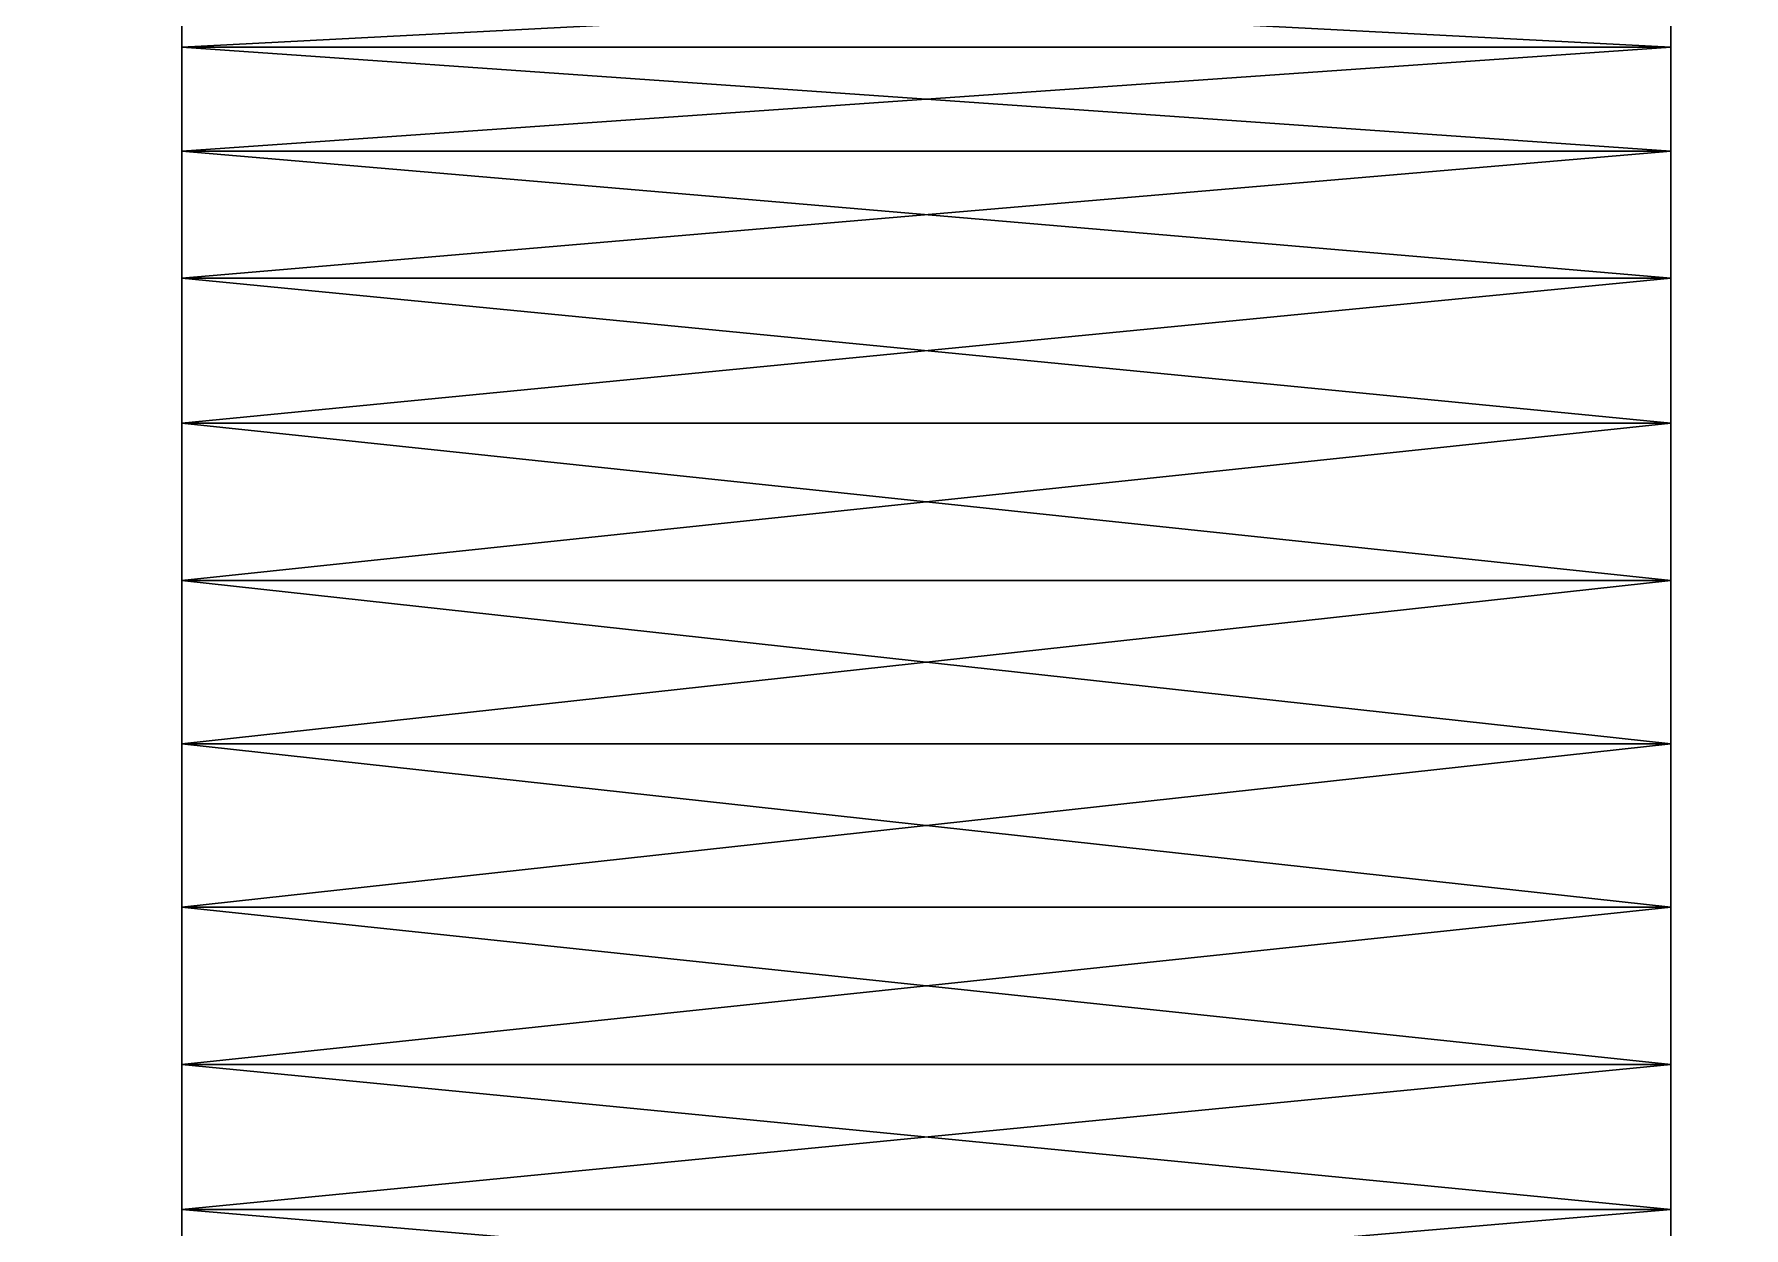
# Model space of a CAD drawing. Header units: millimetres. Extents: x -18 to 4450, y -985 to 970.
# Drawn here: x 3534.41 to 3552.79, y 584.8 to 597.62 of the extents above; entities that cross this region are included whole.
import ezdxf

# ---------------------------------------------------------------- set-up
doc = ezdxf.new("R2010")
doc.units = ezdxf.units.MM
for name, color, linetype in [('chassis__right_rear_bumper_stay_outer_plate', 251, 'CONTINUOUS'), ('hard_top__rear_door_hinge_mount_plate_4', 9, 'CONTINUOUS'), ('hard_top__rear_door_hinge_plate_screw_3', 9, 'CONTINUOUS'), ('hard_top__rear_door_hinge_plate_screw_4', 9, 'CONTINUOUS'), ('hard_top__rear_door_hinge_plate_screw_7', 9, 'CONTINUOUS'), ('hard_top__rear_door_hinge_plate_screw_8', 9, 'CONTINUOUS')]:
    doc.layers.add(name, color=color, linetype=linetype)

msp = doc.modelspace()

# ---------------------------------------------------------------- linework, layer by layer
at = {"layer": 'chassis__right_rear_bumper_stay_outer_plate'}
for points in [[(3484.240055, 572.239995, 592.999995), (3785.759926, 572.239995, 592.999995), (3785.759926, 597.760022, 592.999995)], [(3484.240055, 572.239995, 592.999995), (3785.759926, 597.760022, 592.999995), (3484.240055, 597.760022, 592.999995)], [(3484.240055, 572.239995, 504.999995), (3484.240055, 597.760022, 504.999995), (3785.759926, 597.760022, 504.999995)], [(3484.240055, 572.239995, 504.999995), (3785.759926, 597.760022, 504.999995), (3785.759926, 572.239995, 504.999995)]]:
    msp.add_3dface(points, dxfattribs=at)
at = {"layer": 'hard_top__rear_door_hinge_mount_plate_4'}
for points in [[(3528.000116, 578.000009, 1605.999947), (3552.000046, 578.000009, 1605.999947), (3552.000046, 662, 1605.999947)], [(3528.000116, 578.000009, 1605.999947), (3552.000046, 662, 1605.999947), (3528.000116, 662, 1605.999947)], [(3528.000116, 578.000009, 1509.99999), (3528.000116, 662, 1509.99999), (3552.000046, 662, 1509.99999)], [(3528.000116, 578.000009, 1509.99999), (3552.000046, 662, 1509.99999), (3552.000046, 578.000009, 1509.99999)], [(3552.000046, 578.000009, 1509.99999), (3552.000046, 662, 1509.99999), (3552.000046, 662, 1605.999947)], [(3552.000046, 578.000009, 1509.99999), (3552.000046, 662, 1605.999947), (3552.000046, 578.000009, 1605.999947)]]:
    msp.add_3dface(points, dxfattribs=at)
at = {"layer": 'hard_top__rear_door_hinge_plate_screw_3'}
for points in [[(3536.000013, 589.999974, 1554.999948), (3536.000013, 598.827064, 1556.755781), (3536.000013, 598.999977, 1554.999948)], [(3536.000013, 589.999974, 1554.999948), (3536.000013, 598.999977, 1554.999948), (3536.000013, 598.827064, 1553.244233)], [(3552.000046, 589.999974, 1554.999948), (3552.000046, 598.999977, 1554.999948), (3552.000046, 598.827064, 1556.755781)], [(3552.000046, 589.999974, 1554.999948), (3552.000046, 598.827064, 1553.244233), (3552.000046, 598.999977, 1554.999948)], [(3536.000013, 589.999974, 1554.999948), (3536.000013, 598.314941, 1558.444142), (3536.000013, 598.827064, 1556.755781)], [(3536.000013, 589.999974, 1554.999948), (3536.000013, 598.827064, 1553.244233), (3536.000013, 598.314941, 1551.555872)], [(3552.000046, 589.999974, 1554.999948), (3552.000046, 598.827064, 1556.755781), (3552.000046, 598.314941, 1558.444142)], [(3552.000046, 589.999974, 1554.999948), (3552.000046, 598.314941, 1551.555872), (3552.000046, 598.827064, 1553.244233)], [(3536.000013, 598.314941, 1558.444142), (3552.000046, 598.314941, 1558.444142), (3552.000046, 597.483218, 1560.000181)], [(3536.000013, 598.314941, 1558.444142), (3552.000046, 597.483218, 1560.000181), (3536.000013, 597.483218, 1560.000181)], [(3536.000013, 589.999974, 1554.999948), (3536.000013, 597.483218, 1560.000181), (3536.000013, 598.314941, 1558.444142)], [(3536.000013, 597.483218, 1549.999833), (3552.000046, 597.483218, 1549.999833), (3552.000046, 598.314941, 1551.555872)], [(3536.000013, 597.483218, 1549.999833), (3552.000046, 598.314941, 1551.555872), (3536.000013, 598.314941, 1551.555872)], [(3536.000013, 589.999974, 1554.999948), (3536.000013, 598.314941, 1551.555872), (3536.000013, 597.483218, 1549.999833)], [(3552.000046, 589.999974, 1554.999948), (3552.000046, 598.314941, 1558.444142), (3552.000046, 597.483218, 1560.000181)], [(3552.000046, 589.999974, 1554.999948), (3552.000046, 597.483218, 1549.999833), (3552.000046, 598.314941, 1551.555872)], [(3536.000013, 597.483218, 1560.000181), (3552.000046, 597.483218, 1560.000181), (3552.000046, 596.363962, 1561.363935)], [(3536.000013, 597.483218, 1560.000181), (3552.000046, 596.363962, 1561.363935), (3536.000013, 596.363962, 1561.363935)], [(3536.000013, 589.999974, 1554.999948), (3536.000013, 596.363962, 1561.363935), (3536.000013, 597.483218, 1560.000181)], [(3536.000013, 596.363962, 1548.636079), (3552.000046, 596.363962, 1548.636079), (3552.000046, 597.483218, 1549.999833)], [(3536.000013, 596.363962, 1548.636079), (3552.000046, 597.483218, 1549.999833), (3536.000013, 597.483218, 1549.999833)], [(3536.000013, 589.999974, 1554.999948), (3536.000013, 597.483218, 1549.999833), (3536.000013, 596.363962, 1548.636079)], [(3552.000046, 589.999974, 1554.999948), (3552.000046, 597.483218, 1560.000181), (3552.000046, 596.363962, 1561.363935)], [(3552.000046, 589.999974, 1554.999948), (3552.000046, 596.363962, 1548.636079), (3552.000046, 597.483218, 1549.999833)], [(3536.000013, 596.363962, 1561.363935), (3552.000046, 596.363962, 1561.363935), (3552.000046, 595.000148, 1562.483191)], [(3536.000013, 596.363962, 1561.363935), (3552.000046, 595.000148, 1562.483191), (3536.000013, 595.000148, 1562.483191)], [(3536.000013, 589.999974, 1554.999948), (3536.000013, 595.000148, 1562.483191), (3536.000013, 596.363962, 1561.363935)], [(3536.000013, 595.000148, 1547.516823), (3552.000046, 595.000148, 1547.516823), (3552.000046, 596.363962, 1548.636079)], [(3536.000013, 595.000148, 1547.516823), (3552.000046, 596.363962, 1548.636079), (3536.000013, 596.363962, 1548.636079)], [(3536.000013, 589.999974, 1554.999948), (3536.000013, 596.363962, 1548.636079), (3536.000013, 595.000148, 1547.516823)], [(3552.000046, 589.999974, 1554.999948), (3552.000046, 596.363962, 1561.363935), (3552.000046, 595.000148, 1562.483191)], [(3552.000046, 589.999974, 1554.999948), (3552.000046, 595.000148, 1547.516823), (3552.000046, 596.363962, 1548.636079)], [(3536.000013, 595.000148, 1562.483191), (3552.000046, 595.000148, 1562.483191), (3552.000046, 593.444169, 1563.314915)], [(3536.000013, 595.000148, 1562.483191), (3552.000046, 593.444169, 1563.314915), (3536.000013, 593.444169, 1563.314915)], [(3536.000013, 589.999974, 1554.999948), (3536.000013, 593.444169, 1563.314915), (3536.000013, 595.000148, 1562.483191)], [(3536.000013, 593.444169, 1546.6851), (3552.000046, 593.444169, 1546.6851), (3552.000046, 595.000148, 1547.516823)], [(3536.000013, 593.444169, 1546.6851), (3552.000046, 595.000148, 1547.516823), (3536.000013, 595.000148, 1547.516823)], [(3536.000013, 589.999974, 1554.999948), (3536.000013, 595.000148, 1547.516823), (3536.000013, 593.444169, 1546.6851)], [(3552.000046, 589.999974, 1554.999948), (3552.000046, 595.000148, 1562.483191), (3552.000046, 593.444169, 1563.314915)], [(3552.000046, 589.999974, 1554.999948), (3552.000046, 593.444169, 1546.6851), (3552.000046, 595.000148, 1547.516823)], [(3536.000013, 593.444169, 1563.314915), (3552.000046, 593.444169, 1563.314915), (3552.000046, 591.755807, 1563.827038)], [(3536.000013, 593.444169, 1563.314915), (3552.000046, 591.755807, 1563.827038), (3536.000013, 591.755807, 1563.827038)], [(3536.000013, 589.999974, 1554.999948), (3536.000013, 591.755807, 1563.827038), (3536.000013, 593.444169, 1563.314915)], [(3536.000013, 591.755807, 1546.172976), (3552.000046, 591.755807, 1546.172976), (3552.000046, 593.444169, 1546.6851)], [(3536.000013, 591.755807, 1546.172976), (3552.000046, 593.444169, 1546.6851), (3536.000013, 593.444169, 1546.6851)], [(3536.000013, 589.999974, 1554.999948), (3536.000013, 593.444169, 1546.6851), (3536.000013, 591.755807, 1546.172976)], [(3552.000046, 589.999974, 1554.999948), (3552.000046, 593.444169, 1563.314915), (3552.000046, 591.755807, 1563.827038)], [(3552.000046, 589.999974, 1554.999948), (3552.000046, 591.755807, 1546.172976), (3552.000046, 593.444169, 1546.6851)], [(3536.000013, 591.755807, 1563.827038), (3552.000046, 591.755807, 1563.827038), (3552.000046, 589.999974, 1564.00001)], [(3536.000013, 591.755807, 1563.827038), (3552.000046, 589.999974, 1564.00001), (3536.000013, 589.999974, 1564.00001)], [(3536.000013, 589.999974, 1554.999948), (3536.000013, 589.999974, 1564.00001), (3536.000013, 591.755807, 1563.827038)], [(3536.000013, 589.999974, 1546.000004), (3552.000046, 589.999974, 1546.000004), (3552.000046, 591.755807, 1546.172976)], [(3536.000013, 589.999974, 1546.000004), (3552.000046, 591.755807, 1546.172976), (3536.000013, 591.755807, 1546.172976)], [(3536.000013, 589.999974, 1554.999948), (3536.000013, 591.755807, 1546.172976), (3536.000013, 589.999974, 1546.000004)], [(3552.000046, 589.999974, 1554.999948), (3552.000046, 591.755807, 1563.827038), (3552.000046, 589.999974, 1564.00001)], [(3552.000046, 589.999974, 1554.999948), (3552.000046, 589.999974, 1546.000004), (3552.000046, 591.755807, 1546.172976)], [(3536.000013, 589.999974, 1564.00001), (3552.000046, 589.999974, 1564.00001), (3552.000046, 588.2442, 1563.827038)], [(3536.000013, 589.999974, 1564.00001), (3552.000046, 588.2442, 1563.827038), (3536.000013, 588.2442, 1563.827038)], [(3536.000013, 589.999974, 1554.999948), (3536.000013, 588.2442, 1563.827038), (3536.000013, 589.999974, 1564.00001)], [(3536.000013, 589.999974, 1554.999948), (3536.000013, 586.555839, 1563.314915), (3536.000013, 588.2442, 1563.827038)], [(3536.000013, 589.999974, 1554.999948), (3536.000013, 584.999859, 1562.483191), (3536.000013, 586.555839, 1563.314915)], [(3536.000013, 589.999974, 1554.999948), (3536.000013, 583.636045, 1561.363935), (3536.000013, 584.999859, 1562.483191)], [(3536.000013, 589.999974, 1554.999948), (3536.000013, 582.516789, 1560.000181), (3536.000013, 583.636045, 1561.363935)], [(3536.000013, 589.999974, 1554.999948), (3536.000013, 581.685066, 1558.444142), (3536.000013, 582.516789, 1560.000181)], [(3536.000013, 589.999974, 1554.999948), (3536.000013, 581.172943, 1556.755781), (3536.000013, 581.685066, 1558.444142)], [(3536.000013, 589.999974, 1554.999948), (3536.000013, 580.99997, 1554.999948), (3536.000013, 581.172943, 1556.755781)], [(3536.000013, 589.999974, 1554.999948), (3536.000013, 581.172943, 1553.244233), (3536.000013, 580.99997, 1554.999948)], [(3536.000013, 589.999974, 1554.999948), (3536.000013, 581.685066, 1551.555872), (3536.000013, 581.172943, 1553.244233)], [(3536.000013, 589.999974, 1554.999948), (3536.000013, 582.516789, 1549.999833), (3536.000013, 581.685066, 1551.555872)], [(3536.000013, 589.999974, 1554.999948), (3536.000013, 583.636045, 1548.636079), (3536.000013, 582.516789, 1549.999833)], [(3536.000013, 589.999974, 1554.999948), (3536.000013, 584.999859, 1547.516823), (3536.000013, 583.636045, 1548.636079)], [(3536.000013, 589.999974, 1554.999948), (3536.000013, 586.555839, 1546.6851), (3536.000013, 584.999859, 1547.516823)], [(3536.000013, 589.999974, 1554.999948), (3536.000013, 588.2442, 1546.172976), (3536.000013, 586.555839, 1546.6851)], [(3536.000013, 588.2442, 1546.172976), (3552.000046, 588.2442, 1546.172976), (3552.000046, 589.999974, 1546.000004)], [(3536.000013, 588.2442, 1546.172976), (3552.000046, 589.999974, 1546.000004), (3536.000013, 589.999974, 1546.000004)], [(3536.000013, 589.999974, 1554.999948), (3536.000013, 589.999974, 1546.000004), (3536.000013, 588.2442, 1546.172976)], [(3552.000046, 589.999974, 1554.999948), (3552.000046, 589.999974, 1564.00001), (3552.000046, 588.2442, 1563.827038)], [(3552.000046, 589.999974, 1554.999948), (3552.000046, 588.2442, 1563.827038), (3552.000046, 586.555839, 1563.314915)], [(3552.000046, 589.999974, 1554.999948), (3552.000046, 586.555839, 1563.314915), (3552.000046, 584.999859, 1562.483191)], [(3552.000046, 589.999974, 1554.999948), (3552.000046, 584.999859, 1562.483191), (3552.000046, 583.636045, 1561.363935)], [(3552.000046, 589.999974, 1554.999948), (3552.000046, 583.636045, 1561.363935), (3552.000046, 582.516789, 1560.000181)], [(3552.000046, 589.999974, 1554.999948), (3552.000046, 582.516789, 1560.000181), (3552.000046, 581.685066, 1558.444142)], [(3552.000046, 589.999974, 1554.999948), (3552.000046, 581.685066, 1558.444142), (3552.000046, 581.172943, 1556.755781)], [(3552.000046, 589.999974, 1554.999948), (3552.000046, 581.172943, 1556.755781), (3552.000046, 580.99997, 1554.999948)], [(3552.000046, 589.999974, 1554.999948), (3552.000046, 580.99997, 1554.999948), (3552.000046, 581.172943, 1553.244233)], [(3552.000046, 589.999974, 1554.999948), (3552.000046, 581.172943, 1553.244233), (3552.000046, 581.685066, 1551.555872)], [(3552.000046, 589.999974, 1554.999948), (3552.000046, 581.685066, 1551.555872), (3552.000046, 582.516789, 1549.999833)], [(3552.000046, 589.999974, 1554.999948), (3552.000046, 582.516789, 1549.999833), (3552.000046, 583.636045, 1548.636079)], [(3552.000046, 589.999974, 1554.999948), (3552.000046, 583.636045, 1548.636079), (3552.000046, 584.999859, 1547.516823)], [(3552.000046, 589.999974, 1554.999948), (3552.000046, 584.999859, 1547.516823), (3552.000046, 586.555839, 1546.6851)], [(3552.000046, 589.999974, 1554.999948), (3552.000046, 586.555839, 1546.6851), (3552.000046, 588.2442, 1546.172976)], [(3552.000046, 589.999974, 1554.999948), (3552.000046, 588.2442, 1546.172976), (3552.000046, 589.999974, 1546.000004)], [(3536.000013, 588.2442, 1563.827038), (3552.000046, 588.2442, 1563.827038), (3552.000046, 586.555839, 1563.314915)], [(3536.000013, 588.2442, 1563.827038), (3552.000046, 586.555839, 1563.314915), (3536.000013, 586.555839, 1563.314915)], [(3536.000013, 586.555839, 1546.6851), (3552.000046, 586.555839, 1546.6851), (3552.000046, 588.2442, 1546.172976)], [(3536.000013, 586.555839, 1546.6851), (3552.000046, 588.2442, 1546.172976), (3536.000013, 588.2442, 1546.172976)], [(3536.000013, 586.555839, 1563.314915), (3552.000046, 586.555839, 1563.314915), (3552.000046, 584.999859, 1562.483191)], [(3536.000013, 586.555839, 1563.314915), (3552.000046, 584.999859, 1562.483191), (3536.000013, 584.999859, 1562.483191)], [(3536.000013, 584.999859, 1547.516823), (3552.000046, 584.999859, 1547.516823), (3552.000046, 586.555839, 1546.6851)], [(3536.000013, 584.999859, 1547.516823), (3552.000046, 586.555839, 1546.6851), (3536.000013, 586.555839, 1546.6851)], [(3536.000013, 584.999859, 1562.483191), (3552.000046, 584.999859, 1562.483191), (3552.000046, 583.636045, 1561.363935)], [(3536.000013, 584.999859, 1562.483191), (3552.000046, 583.636045, 1561.363935), (3536.000013, 583.636045, 1561.363935)], [(3536.000013, 583.636045, 1548.636079), (3552.000046, 583.636045, 1548.636079), (3552.000046, 584.999859, 1547.516823)], [(3536.000013, 583.636045, 1548.636079), (3552.000046, 584.999859, 1547.516823), (3536.000013, 584.999859, 1547.516823)]]:
    msp.add_3dface(points, dxfattribs=at)
at = {"layer": 'hard_top__rear_door_hinge_plate_screw_4'}
for points in [[(3536.000013, 589.999974, 1470.000029), (3536.000013, 598.827064, 1471.755862), (3536.000013, 598.999977, 1470.000029)], [(3536.000013, 589.999974, 1470.000029), (3536.000013, 598.999977, 1470.000029), (3536.000013, 598.827064, 1468.244195)], [(3552.000046, 589.999974, 1470.000029), (3552.000046, 598.999977, 1470.000029), (3552.000046, 598.827064, 1471.755862)], [(3552.000046, 589.999974, 1470.000029), (3552.000046, 598.827064, 1468.244195), (3552.000046, 598.999977, 1470.000029)], [(3536.000013, 589.999974, 1470.000029), (3536.000013, 598.314941, 1473.444104), (3536.000013, 598.827064, 1471.755862)], [(3536.000013, 589.999974, 1470.000029), (3536.000013, 598.827064, 1468.244195), (3536.000013, 598.314941, 1466.555834)], [(3552.000046, 589.999974, 1470.000029), (3552.000046, 598.827064, 1471.755862), (3552.000046, 598.314941, 1473.444104)], [(3552.000046, 589.999974, 1470.000029), (3552.000046, 598.314941, 1466.555834), (3552.000046, 598.827064, 1468.244195)], [(3536.000013, 598.314941, 1473.444104), (3552.000046, 598.314941, 1473.444104), (3552.000046, 597.483218, 1475.000143)], [(3536.000013, 598.314941, 1473.444104), (3552.000046, 597.483218, 1475.000143), (3536.000013, 597.483218, 1475.000143)], [(3536.000013, 589.999974, 1470.000029), (3536.000013, 597.483218, 1475.000143), (3536.000013, 598.314941, 1473.444104)], [(3536.000013, 597.483218, 1464.999914), (3552.000046, 597.483218, 1464.999914), (3552.000046, 598.314941, 1466.555834)], [(3536.000013, 597.483218, 1464.999914), (3552.000046, 598.314941, 1466.555834), (3536.000013, 598.314941, 1466.555834)], [(3536.000013, 589.999974, 1470.000029), (3536.000013, 598.314941, 1466.555834), (3536.000013, 597.483218, 1464.999914)], [(3552.000046, 589.999974, 1470.000029), (3552.000046, 598.314941, 1473.444104), (3552.000046, 597.483218, 1475.000143)], [(3552.000046, 589.999974, 1470.000029), (3552.000046, 597.483218, 1464.999914), (3552.000046, 598.314941, 1466.555834)], [(3536.000013, 597.483218, 1475.000143), (3552.000046, 597.483218, 1475.000143), (3552.000046, 596.363962, 1476.364017)], [(3536.000013, 597.483218, 1475.000143), (3552.000046, 596.363962, 1476.364017), (3536.000013, 596.363962, 1476.364017)], [(3536.000013, 589.999974, 1470.000029), (3536.000013, 596.363962, 1476.364017), (3536.000013, 597.483218, 1475.000143)], [(3536.000013, 596.363962, 1463.636041), (3552.000046, 596.363962, 1463.636041), (3552.000046, 597.483218, 1464.999914)], [(3536.000013, 596.363962, 1463.636041), (3552.000046, 597.483218, 1464.999914), (3536.000013, 597.483218, 1464.999914)], [(3536.000013, 589.999974, 1470.000029), (3536.000013, 597.483218, 1464.999914), (3536.000013, 596.363962, 1463.636041)], [(3552.000046, 589.999974, 1470.000029), (3552.000046, 597.483218, 1475.000143), (3552.000046, 596.363962, 1476.364017)], [(3552.000046, 589.999974, 1470.000029), (3552.000046, 596.363962, 1463.636041), (3552.000046, 597.483218, 1464.999914)], [(3536.000013, 596.363962, 1476.364017), (3552.000046, 596.363962, 1476.364017), (3552.000046, 595.000148, 1477.483273)], [(3536.000013, 596.363962, 1476.364017), (3552.000046, 595.000148, 1477.483273), (3536.000013, 595.000148, 1477.483273)], [(3536.000013, 589.999974, 1470.000029), (3536.000013, 595.000148, 1477.483273), (3536.000013, 596.363962, 1476.364017)], [(3536.000013, 595.000148, 1462.516785), (3552.000046, 595.000148, 1462.516785), (3552.000046, 596.363962, 1463.636041)], [(3536.000013, 595.000148, 1462.516785), (3552.000046, 596.363962, 1463.636041), (3536.000013, 596.363962, 1463.636041)], [(3536.000013, 589.999974, 1470.000029), (3536.000013, 596.363962, 1463.636041), (3536.000013, 595.000148, 1462.516785)], [(3552.000046, 589.999974, 1470.000029), (3552.000046, 596.363962, 1476.364017), (3552.000046, 595.000148, 1477.483273)], [(3552.000046, 589.999974, 1470.000029), (3552.000046, 595.000148, 1462.516785), (3552.000046, 596.363962, 1463.636041)], [(3536.000013, 595.000148, 1477.483273), (3552.000046, 595.000148, 1477.483273), (3552.000046, 593.444169, 1478.314877)], [(3536.000013, 595.000148, 1477.483273), (3552.000046, 593.444169, 1478.314877), (3536.000013, 593.444169, 1478.314877)], [(3536.000013, 589.999974, 1470.000029), (3536.000013, 593.444169, 1478.314877), (3536.000013, 595.000148, 1477.483273)], [(3536.000013, 593.444169, 1461.685061), (3552.000046, 593.444169, 1461.685061), (3552.000046, 595.000148, 1462.516785)], [(3536.000013, 593.444169, 1461.685061), (3552.000046, 595.000148, 1462.516785), (3536.000013, 595.000148, 1462.516785)], [(3536.000013, 589.999974, 1470.000029), (3536.000013, 595.000148, 1462.516785), (3536.000013, 593.444169, 1461.685061)], [(3552.000046, 589.999974, 1470.000029), (3552.000046, 595.000148, 1477.483273), (3552.000046, 593.444169, 1478.314877)], [(3552.000046, 589.999974, 1470.000029), (3552.000046, 593.444169, 1461.685061), (3552.000046, 595.000148, 1462.516785)], [(3536.000013, 593.444169, 1478.314877), (3552.000046, 593.444169, 1478.314877), (3552.000046, 591.755807, 1478.827119)], [(3536.000013, 593.444169, 1478.314877), (3552.000046, 591.755807, 1478.827119), (3536.000013, 591.755807, 1478.827119)], [(3536.000013, 589.999974, 1470.000029), (3536.000013, 591.755807, 1478.827119), (3536.000013, 593.444169, 1478.314877)], [(3536.000013, 591.755807, 1461.172938), (3552.000046, 591.755807, 1461.172938), (3552.000046, 593.444169, 1461.685061)], [(3536.000013, 591.755807, 1461.172938), (3552.000046, 593.444169, 1461.685061), (3536.000013, 593.444169, 1461.685061)], [(3536.000013, 589.999974, 1470.000029), (3536.000013, 593.444169, 1461.685061), (3536.000013, 591.755807, 1461.172938)], [(3552.000046, 589.999974, 1470.000029), (3552.000046, 593.444169, 1478.314877), (3552.000046, 591.755807, 1478.827119)], [(3552.000046, 589.999974, 1470.000029), (3552.000046, 591.755807, 1461.172938), (3552.000046, 593.444169, 1461.685061)], [(3536.000013, 591.755807, 1478.827119), (3552.000046, 591.755807, 1478.827119), (3552.000046, 589.999974, 1478.999972)], [(3536.000013, 591.755807, 1478.827119), (3552.000046, 589.999974, 1478.999972), (3536.000013, 589.999974, 1478.999972)], [(3536.000013, 589.999974, 1470.000029), (3536.000013, 589.999974, 1478.999972), (3536.000013, 591.755807, 1478.827119)], [(3536.000013, 589.999974, 1460.999966), (3552.000046, 589.999974, 1460.999966), (3552.000046, 591.755807, 1461.172938)], [(3536.000013, 589.999974, 1460.999966), (3552.000046, 591.755807, 1461.172938), (3536.000013, 591.755807, 1461.172938)], [(3536.000013, 589.999974, 1470.000029), (3536.000013, 591.755807, 1461.172938), (3536.000013, 589.999974, 1460.999966)], [(3552.000046, 589.999974, 1470.000029), (3552.000046, 591.755807, 1478.827119), (3552.000046, 589.999974, 1478.999972)], [(3552.000046, 589.999974, 1470.000029), (3552.000046, 589.999974, 1460.999966), (3552.000046, 591.755807, 1461.172938)], [(3536.000013, 589.999974, 1478.999972), (3552.000046, 589.999974, 1478.999972), (3552.000046, 588.2442, 1478.827119)], [(3536.000013, 589.999974, 1478.999972), (3552.000046, 588.2442, 1478.827119), (3536.000013, 588.2442, 1478.827119)], [(3536.000013, 589.999974, 1470.000029), (3536.000013, 588.2442, 1478.827119), (3536.000013, 589.999974, 1478.999972)], [(3536.000013, 589.999974, 1470.000029), (3536.000013, 586.555839, 1478.314877), (3536.000013, 588.2442, 1478.827119)], [(3536.000013, 589.999974, 1470.000029), (3536.000013, 584.999859, 1477.483273), (3536.000013, 586.555839, 1478.314877)], [(3536.000013, 589.999974, 1470.000029), (3536.000013, 583.636045, 1476.364017), (3536.000013, 584.999859, 1477.483273)], [(3536.000013, 589.999974, 1470.000029), (3536.000013, 582.516789, 1475.000143), (3536.000013, 583.636045, 1476.364017)], [(3536.000013, 589.999974, 1470.000029), (3536.000013, 581.685066, 1473.444104), (3536.000013, 582.516789, 1475.000143)], [(3536.000013, 589.999974, 1470.000029), (3536.000013, 581.172943, 1471.755862), (3536.000013, 581.685066, 1473.444104)], [(3536.000013, 589.999974, 1470.000029), (3536.000013, 580.99997, 1470.000029), (3536.000013, 581.172943, 1471.755862)], [(3536.000013, 589.999974, 1470.000029), (3536.000013, 581.172943, 1468.244195), (3536.000013, 580.99997, 1470.000029)], [(3536.000013, 589.999974, 1470.000029), (3536.000013, 581.685066, 1466.555834), (3536.000013, 581.172943, 1468.244195)], [(3536.000013, 589.999974, 1470.000029), (3536.000013, 582.516789, 1464.999914), (3536.000013, 581.685066, 1466.555834)], [(3536.000013, 589.999974, 1470.000029), (3536.000013, 583.636045, 1463.636041), (3536.000013, 582.516789, 1464.999914)], [(3536.000013, 589.999974, 1470.000029), (3536.000013, 584.999859, 1462.516785), (3536.000013, 583.636045, 1463.636041)], [(3536.000013, 589.999974, 1470.000029), (3536.000013, 586.555839, 1461.685061), (3536.000013, 584.999859, 1462.516785)], [(3536.000013, 589.999974, 1470.000029), (3536.000013, 588.2442, 1461.172938), (3536.000013, 586.555839, 1461.685061)], [(3536.000013, 588.2442, 1461.172938), (3552.000046, 588.2442, 1461.172938), (3552.000046, 589.999974, 1460.999966)], [(3536.000013, 588.2442, 1461.172938), (3552.000046, 589.999974, 1460.999966), (3536.000013, 589.999974, 1460.999966)], [(3536.000013, 589.999974, 1470.000029), (3536.000013, 589.999974, 1460.999966), (3536.000013, 588.2442, 1461.172938)], [(3552.000046, 589.999974, 1470.000029), (3552.000046, 589.999974, 1478.999972), (3552.000046, 588.2442, 1478.827119)], [(3552.000046, 589.999974, 1470.000029), (3552.000046, 588.2442, 1478.827119), (3552.000046, 586.555839, 1478.314877)], [(3552.000046, 589.999974, 1470.000029), (3552.000046, 586.555839, 1478.314877), (3552.000046, 584.999859, 1477.483273)], [(3552.000046, 589.999974, 1470.000029), (3552.000046, 584.999859, 1477.483273), (3552.000046, 583.636045, 1476.364017)], [(3552.000046, 589.999974, 1470.000029), (3552.000046, 583.636045, 1476.364017), (3552.000046, 582.516789, 1475.000143)], [(3552.000046, 589.999974, 1470.000029), (3552.000046, 582.516789, 1475.000143), (3552.000046, 581.685066, 1473.444104)], [(3552.000046, 589.999974, 1470.000029), (3552.000046, 581.685066, 1473.444104), (3552.000046, 581.172943, 1471.755862)], [(3552.000046, 589.999974, 1470.000029), (3552.000046, 581.172943, 1471.755862), (3552.000046, 580.99997, 1470.000029)], [(3552.000046, 589.999974, 1470.000029), (3552.000046, 580.99997, 1470.000029), (3552.000046, 581.172943, 1468.244195)], [(3552.000046, 589.999974, 1470.000029), (3552.000046, 581.172943, 1468.244195), (3552.000046, 581.685066, 1466.555834)], [(3552.000046, 589.999974, 1470.000029), (3552.000046, 581.685066, 1466.555834), (3552.000046, 582.516789, 1464.999914)], [(3552.000046, 589.999974, 1470.000029), (3552.000046, 582.516789, 1464.999914), (3552.000046, 583.636045, 1463.636041)], [(3552.000046, 589.999974, 1470.000029), (3552.000046, 583.636045, 1463.636041), (3552.000046, 584.999859, 1462.516785)], [(3552.000046, 589.999974, 1470.000029), (3552.000046, 584.999859, 1462.516785), (3552.000046, 586.555839, 1461.685061)], [(3552.000046, 589.999974, 1470.000029), (3552.000046, 586.555839, 1461.685061), (3552.000046, 588.2442, 1461.172938)], [(3552.000046, 589.999974, 1470.000029), (3552.000046, 588.2442, 1461.172938), (3552.000046, 589.999974, 1460.999966)], [(3536.000013, 588.2442, 1478.827119), (3552.000046, 588.2442, 1478.827119), (3552.000046, 586.555839, 1478.314877)], [(3536.000013, 588.2442, 1478.827119), (3552.000046, 586.555839, 1478.314877), (3536.000013, 586.555839, 1478.314877)], [(3536.000013, 586.555839, 1461.685061), (3552.000046, 586.555839, 1461.685061), (3552.000046, 588.2442, 1461.172938)], [(3536.000013, 586.555839, 1461.685061), (3552.000046, 588.2442, 1461.172938), (3536.000013, 588.2442, 1461.172938)], [(3536.000013, 586.555839, 1478.314877), (3552.000046, 586.555839, 1478.314877), (3552.000046, 584.999859, 1477.483273)], [(3536.000013, 586.555839, 1478.314877), (3552.000046, 584.999859, 1477.483273), (3536.000013, 584.999859, 1477.483273)], [(3536.000013, 584.999859, 1462.516785), (3552.000046, 584.999859, 1462.516785), (3552.000046, 586.555839, 1461.685061)], [(3536.000013, 584.999859, 1462.516785), (3552.000046, 586.555839, 1461.685061), (3536.000013, 586.555839, 1461.685061)], [(3536.000013, 584.999859, 1477.483273), (3552.000046, 584.999859, 1477.483273), (3552.000046, 583.636045, 1476.364017)], [(3536.000013, 584.999859, 1477.483273), (3552.000046, 583.636045, 1476.364017), (3536.000013, 583.636045, 1476.364017)], [(3536.000013, 583.636045, 1463.636041), (3552.000046, 583.636045, 1463.636041), (3552.000046, 584.999859, 1462.516785)], [(3536.000013, 583.636045, 1463.636041), (3552.000046, 584.999859, 1462.516785), (3536.000013, 584.999859, 1462.516785)]]:
    msp.add_3dface(points, dxfattribs=at)
at = {"layer": 'hard_top__rear_door_hinge_plate_screw_7'}
for points in [[(3536.000013, 589.999974, 1225.000024), (3536.000013, 598.827064, 1226.755857), (3536.000013, 598.999977, 1225.000024)], [(3536.000013, 589.999974, 1225.000024), (3536.000013, 598.999977, 1225.000024), (3536.000013, 598.827064, 1223.24419)], [(3552.000046, 589.999974, 1225.000024), (3552.000046, 598.999977, 1225.000024), (3552.000046, 598.827064, 1226.755857)], [(3552.000046, 589.999974, 1225.000024), (3552.000046, 598.827064, 1223.24419), (3552.000046, 598.999977, 1225.000024)], [(3536.000013, 589.999974, 1225.000024), (3536.000013, 598.314941, 1228.444099), (3536.000013, 598.827064, 1226.755857)], [(3536.000013, 589.999974, 1225.000024), (3536.000013, 598.827064, 1223.24419), (3536.000013, 598.314941, 1221.555829)], [(3552.000046, 589.999974, 1225.000024), (3552.000046, 598.827064, 1226.755857), (3552.000046, 598.314941, 1228.444099)], [(3552.000046, 589.999974, 1225.000024), (3552.000046, 598.314941, 1221.555829), (3552.000046, 598.827064, 1223.24419)], [(3536.000013, 598.314941, 1228.444099), (3552.000046, 598.314941, 1228.444099), (3552.000046, 597.483218, 1230.000138)], [(3536.000013, 598.314941, 1228.444099), (3552.000046, 597.483218, 1230.000138), (3536.000013, 597.483218, 1230.000138)], [(3536.000013, 589.999974, 1225.000024), (3536.000013, 597.483218, 1230.000138), (3536.000013, 598.314941, 1228.444099)], [(3536.000013, 597.483218, 1219.999909), (3552.000046, 597.483218, 1219.999909), (3552.000046, 598.314941, 1221.555829)], [(3536.000013, 597.483218, 1219.999909), (3552.000046, 598.314941, 1221.555829), (3536.000013, 598.314941, 1221.555829)], [(3536.000013, 589.999974, 1225.000024), (3536.000013, 598.314941, 1221.555829), (3536.000013, 597.483218, 1219.999909)], [(3552.000046, 589.999974, 1225.000024), (3552.000046, 598.314941, 1228.444099), (3552.000046, 597.483218, 1230.000138)], [(3552.000046, 589.999974, 1225.000024), (3552.000046, 597.483218, 1219.999909), (3552.000046, 598.314941, 1221.555829)], [(3536.000013, 597.483218, 1230.000138), (3552.000046, 597.483218, 1230.000138), (3552.000046, 596.363962, 1231.364012)], [(3536.000013, 597.483218, 1230.000138), (3552.000046, 596.363962, 1231.364012), (3536.000013, 596.363962, 1231.364012)], [(3536.000013, 589.999974, 1225.000024), (3536.000013, 596.363962, 1231.364012), (3536.000013, 597.483218, 1230.000138)], [(3536.000013, 596.363962, 1218.636036), (3552.000046, 596.363962, 1218.636036), (3552.000046, 597.483218, 1219.999909)], [(3536.000013, 596.363962, 1218.636036), (3552.000046, 597.483218, 1219.999909), (3536.000013, 597.483218, 1219.999909)], [(3536.000013, 589.999974, 1225.000024), (3536.000013, 597.483218, 1219.999909), (3536.000013, 596.363962, 1218.636036)], [(3552.000046, 589.999974, 1225.000024), (3552.000046, 597.483218, 1230.000138), (3552.000046, 596.363962, 1231.364012)], [(3552.000046, 589.999974, 1225.000024), (3552.000046, 596.363962, 1218.636036), (3552.000046, 597.483218, 1219.999909)], [(3536.000013, 596.363962, 1231.364012), (3552.000046, 596.363962, 1231.364012), (3552.000046, 595.000148, 1232.483268)], [(3536.000013, 596.363962, 1231.364012), (3552.000046, 595.000148, 1232.483268), (3536.000013, 595.000148, 1232.483268)], [(3536.000013, 589.999974, 1225.000024), (3536.000013, 595.000148, 1232.483268), (3536.000013, 596.363962, 1231.364012)], [(3536.000013, 595.000148, 1217.51678), (3552.000046, 595.000148, 1217.51678), (3552.000046, 596.363962, 1218.636036)], [(3536.000013, 595.000148, 1217.51678), (3552.000046, 596.363962, 1218.636036), (3536.000013, 596.363962, 1218.636036)], [(3536.000013, 589.999974, 1225.000024), (3536.000013, 596.363962, 1218.636036), (3536.000013, 595.000148, 1217.51678)], [(3552.000046, 589.999974, 1225.000024), (3552.000046, 596.363962, 1231.364012), (3552.000046, 595.000148, 1232.483268)], [(3552.000046, 589.999974, 1225.000024), (3552.000046, 595.000148, 1217.51678), (3552.000046, 596.363962, 1218.636036)], [(3536.000013, 595.000148, 1232.483268), (3552.000046, 595.000148, 1232.483268), (3552.000046, 593.444169, 1233.314872)], [(3536.000013, 595.000148, 1232.483268), (3552.000046, 593.444169, 1233.314872), (3536.000013, 593.444169, 1233.314872)], [(3536.000013, 589.999974, 1225.000024), (3536.000013, 593.444169, 1233.314872), (3536.000013, 595.000148, 1232.483268)], [(3536.000013, 593.444169, 1216.685057), (3552.000046, 593.444169, 1216.685057), (3552.000046, 595.000148, 1217.51678)], [(3536.000013, 593.444169, 1216.685057), (3552.000046, 595.000148, 1217.51678), (3536.000013, 595.000148, 1217.51678)], [(3536.000013, 589.999974, 1225.000024), (3536.000013, 595.000148, 1217.51678), (3536.000013, 593.444169, 1216.685057)], [(3552.000046, 589.999974, 1225.000024), (3552.000046, 595.000148, 1232.483268), (3552.000046, 593.444169, 1233.314872)], [(3552.000046, 589.999974, 1225.000024), (3552.000046, 593.444169, 1216.685057), (3552.000046, 595.000148, 1217.51678)], [(3536.000013, 593.444169, 1233.314872), (3552.000046, 593.444169, 1233.314872), (3552.000046, 591.755807, 1233.827114)], [(3536.000013, 593.444169, 1233.314872), (3552.000046, 591.755807, 1233.827114), (3536.000013, 591.755807, 1233.827114)], [(3536.000013, 589.999974, 1225.000024), (3536.000013, 591.755807, 1233.827114), (3536.000013, 593.444169, 1233.314872)], [(3536.000013, 591.755807, 1216.172934), (3552.000046, 591.755807, 1216.172934), (3552.000046, 593.444169, 1216.685057)], [(3536.000013, 591.755807, 1216.172934), (3552.000046, 593.444169, 1216.685057), (3536.000013, 593.444169, 1216.685057)], [(3536.000013, 589.999974, 1225.000024), (3536.000013, 593.444169, 1216.685057), (3536.000013, 591.755807, 1216.172934)], [(3552.000046, 589.999974, 1225.000024), (3552.000046, 593.444169, 1233.314872), (3552.000046, 591.755807, 1233.827114)], [(3552.000046, 589.999974, 1225.000024), (3552.000046, 591.755807, 1216.172934), (3552.000046, 593.444169, 1216.685057)], [(3536.000013, 591.755807, 1233.827114), (3552.000046, 591.755807, 1233.827114), (3552.000046, 589.999974, 1233.999968)], [(3536.000013, 591.755807, 1233.827114), (3552.000046, 589.999974, 1233.999968), (3536.000013, 589.999974, 1233.999968)], [(3536.000013, 589.999974, 1225.000024), (3536.000013, 589.999974, 1233.999968), (3536.000013, 591.755807, 1233.827114)], [(3536.000013, 589.999974, 1215.999961), (3552.000046, 589.999974, 1215.999961), (3552.000046, 591.755807, 1216.172934)], [(3536.000013, 589.999974, 1215.999961), (3552.000046, 591.755807, 1216.172934), (3536.000013, 591.755807, 1216.172934)], [(3536.000013, 589.999974, 1225.000024), (3536.000013, 591.755807, 1216.172934), (3536.000013, 589.999974, 1215.999961)], [(3552.000046, 589.999974, 1225.000024), (3552.000046, 591.755807, 1233.827114), (3552.000046, 589.999974, 1233.999968)], [(3552.000046, 589.999974, 1225.000024), (3552.000046, 589.999974, 1215.999961), (3552.000046, 591.755807, 1216.172934)], [(3536.000013, 589.999974, 1233.999968), (3552.000046, 589.999974, 1233.999968), (3552.000046, 588.2442, 1233.827114)], [(3536.000013, 589.999974, 1233.999968), (3552.000046, 588.2442, 1233.827114), (3536.000013, 588.2442, 1233.827114)], [(3536.000013, 589.999974, 1225.000024), (3536.000013, 588.2442, 1233.827114), (3536.000013, 589.999974, 1233.999968)], [(3536.000013, 589.999974, 1225.000024), (3536.000013, 586.555839, 1233.314872), (3536.000013, 588.2442, 1233.827114)], [(3536.000013, 589.999974, 1225.000024), (3536.000013, 584.999859, 1232.483268), (3536.000013, 586.555839, 1233.314872)], [(3536.000013, 589.999974, 1225.000024), (3536.000013, 583.636045, 1231.364012), (3536.000013, 584.999859, 1232.483268)], [(3536.000013, 589.999974, 1225.000024), (3536.000013, 582.516789, 1230.000138), (3536.000013, 583.636045, 1231.364012)], [(3536.000013, 589.999974, 1225.000024), (3536.000013, 581.685066, 1228.444099), (3536.000013, 582.516789, 1230.000138)], [(3536.000013, 589.999974, 1225.000024), (3536.000013, 581.172943, 1226.755857), (3536.000013, 581.685066, 1228.444099)], [(3536.000013, 589.999974, 1225.000024), (3536.000013, 580.99997, 1225.000024), (3536.000013, 581.172943, 1226.755857)], [(3536.000013, 589.999974, 1225.000024), (3536.000013, 581.172943, 1223.24419), (3536.000013, 580.99997, 1225.000024)], [(3536.000013, 589.999974, 1225.000024), (3536.000013, 581.685066, 1221.555829), (3536.000013, 581.172943, 1223.24419)], [(3536.000013, 589.999974, 1225.000024), (3536.000013, 582.516789, 1219.999909), (3536.000013, 581.685066, 1221.555829)], [(3536.000013, 589.999974, 1225.000024), (3536.000013, 583.636045, 1218.636036), (3536.000013, 582.516789, 1219.999909)], [(3536.000013, 589.999974, 1225.000024), (3536.000013, 584.999859, 1217.51678), (3536.000013, 583.636045, 1218.636036)], [(3536.000013, 589.999974, 1225.000024), (3536.000013, 586.555839, 1216.685057), (3536.000013, 584.999859, 1217.51678)], [(3536.000013, 589.999974, 1225.000024), (3536.000013, 588.2442, 1216.172934), (3536.000013, 586.555839, 1216.685057)], [(3536.000013, 588.2442, 1216.172934), (3552.000046, 588.2442, 1216.172934), (3552.000046, 589.999974, 1215.999961)], [(3536.000013, 588.2442, 1216.172934), (3552.000046, 589.999974, 1215.999961), (3536.000013, 589.999974, 1215.999961)], [(3536.000013, 589.999974, 1225.000024), (3536.000013, 589.999974, 1215.999961), (3536.000013, 588.2442, 1216.172934)], [(3552.000046, 589.999974, 1225.000024), (3552.000046, 589.999974, 1233.999968), (3552.000046, 588.2442, 1233.827114)], [(3552.000046, 589.999974, 1225.000024), (3552.000046, 588.2442, 1233.827114), (3552.000046, 586.555839, 1233.314872)], [(3552.000046, 589.999974, 1225.000024), (3552.000046, 586.555839, 1233.314872), (3552.000046, 584.999859, 1232.483268)], [(3552.000046, 589.999974, 1225.000024), (3552.000046, 584.999859, 1232.483268), (3552.000046, 583.636045, 1231.364012)], [(3552.000046, 589.999974, 1225.000024), (3552.000046, 583.636045, 1231.364012), (3552.000046, 582.516789, 1230.000138)], [(3552.000046, 589.999974, 1225.000024), (3552.000046, 582.516789, 1230.000138), (3552.000046, 581.685066, 1228.444099)], [(3552.000046, 589.999974, 1225.000024), (3552.000046, 581.685066, 1228.444099), (3552.000046, 581.172943, 1226.755857)], [(3552.000046, 589.999974, 1225.000024), (3552.000046, 581.172943, 1226.755857), (3552.000046, 580.99997, 1225.000024)], [(3552.000046, 589.999974, 1225.000024), (3552.000046, 580.99997, 1225.000024), (3552.000046, 581.172943, 1223.24419)], [(3552.000046, 589.999974, 1225.000024), (3552.000046, 581.172943, 1223.24419), (3552.000046, 581.685066, 1221.555829)], [(3552.000046, 589.999974, 1225.000024), (3552.000046, 581.685066, 1221.555829), (3552.000046, 582.516789, 1219.999909)], [(3552.000046, 589.999974, 1225.000024), (3552.000046, 582.516789, 1219.999909), (3552.000046, 583.636045, 1218.636036)], [(3552.000046, 589.999974, 1225.000024), (3552.000046, 583.636045, 1218.636036), (3552.000046, 584.999859, 1217.51678)], [(3552.000046, 589.999974, 1225.000024), (3552.000046, 584.999859, 1217.51678), (3552.000046, 586.555839, 1216.685057)], [(3552.000046, 589.999974, 1225.000024), (3552.000046, 586.555839, 1216.685057), (3552.000046, 588.2442, 1216.172934)], [(3552.000046, 589.999974, 1225.000024), (3552.000046, 588.2442, 1216.172934), (3552.000046, 589.999974, 1215.999961)], [(3536.000013, 588.2442, 1233.827114), (3552.000046, 588.2442, 1233.827114), (3552.000046, 586.555839, 1233.314872)], [(3536.000013, 588.2442, 1233.827114), (3552.000046, 586.555839, 1233.314872), (3536.000013, 586.555839, 1233.314872)], [(3536.000013, 586.555839, 1216.685057), (3552.000046, 586.555839, 1216.685057), (3552.000046, 588.2442, 1216.172934)], [(3536.000013, 586.555839, 1216.685057), (3552.000046, 588.2442, 1216.172934), (3536.000013, 588.2442, 1216.172934)], [(3536.000013, 586.555839, 1233.314872), (3552.000046, 586.555839, 1233.314872), (3552.000046, 584.999859, 1232.483268)], [(3536.000013, 586.555839, 1233.314872), (3552.000046, 584.999859, 1232.483268), (3536.000013, 584.999859, 1232.483268)], [(3536.000013, 584.999859, 1217.51678), (3552.000046, 584.999859, 1217.51678), (3552.000046, 586.555839, 1216.685057)], [(3536.000013, 584.999859, 1217.51678), (3552.000046, 586.555839, 1216.685057), (3536.000013, 586.555839, 1216.685057)], [(3536.000013, 584.999859, 1232.483268), (3552.000046, 584.999859, 1232.483268), (3552.000046, 583.636045, 1231.364012)], [(3536.000013, 584.999859, 1232.483268), (3552.000046, 583.636045, 1231.364012), (3536.000013, 583.636045, 1231.364012)], [(3536.000013, 583.636045, 1218.636036), (3552.000046, 583.636045, 1218.636036), (3552.000046, 584.999859, 1217.51678)], [(3536.000013, 583.636045, 1218.636036), (3552.000046, 584.999859, 1217.51678), (3536.000013, 584.999859, 1217.51678)]]:
    msp.add_3dface(points, dxfattribs=at)
at = {"layer": 'hard_top__rear_door_hinge_plate_screw_8'}
for points in [[(3536.000013, 589.999974, 1138.000011), (3536.000013, 598.827064, 1139.755845), (3536.000013, 598.999977, 1138.000011)], [(3536.000013, 589.999974, 1138.000011), (3536.000013, 598.999977, 1138.000011), (3536.000013, 598.827064, 1136.244178)], [(3552.000046, 589.999974, 1138.000011), (3552.000046, 598.999977, 1138.000011), (3552.000046, 598.827064, 1139.755845)], [(3552.000046, 589.999974, 1138.000011), (3552.000046, 598.827064, 1136.244178), (3552.000046, 598.999977, 1138.000011)], [(3536.000013, 589.999974, 1138.000011), (3536.000013, 598.314941, 1141.444206), (3536.000013, 598.827064, 1139.755845)], [(3536.000013, 589.999974, 1138.000011), (3536.000013, 598.827064, 1136.244178), (3536.000013, 598.314941, 1134.555817)], [(3552.000046, 589.999974, 1138.000011), (3552.000046, 598.827064, 1139.755845), (3552.000046, 598.314941, 1141.444206)], [(3552.000046, 589.999974, 1138.000011), (3552.000046, 598.314941, 1134.555817), (3552.000046, 598.827064, 1136.244178)], [(3536.000013, 598.314941, 1141.444206), (3552.000046, 598.314941, 1141.444206), (3552.000046, 597.483218, 1143.000126)], [(3536.000013, 598.314941, 1141.444206), (3552.000046, 597.483218, 1143.000126), (3536.000013, 597.483218, 1143.000126)], [(3536.000013, 589.999974, 1138.000011), (3536.000013, 597.483218, 1143.000126), (3536.000013, 598.314941, 1141.444206)], [(3536.000013, 597.483218, 1132.999897), (3552.000046, 597.483218, 1132.999897), (3552.000046, 598.314941, 1134.555817)], [(3536.000013, 597.483218, 1132.999897), (3552.000046, 598.314941, 1134.555817), (3536.000013, 598.314941, 1134.555817)], [(3536.000013, 589.999974, 1138.000011), (3536.000013, 598.314941, 1134.555817), (3536.000013, 597.483218, 1132.999897)], [(3552.000046, 589.999974, 1138.000011), (3552.000046, 598.314941, 1141.444206), (3552.000046, 597.483218, 1143.000126)], [(3552.000046, 589.999974, 1138.000011), (3552.000046, 597.483218, 1132.999897), (3552.000046, 598.314941, 1134.555817)], [(3536.000013, 597.483218, 1143.000126), (3552.000046, 597.483218, 1143.000126), (3552.000046, 596.363962, 1144.363999)], [(3536.000013, 597.483218, 1143.000126), (3552.000046, 596.363962, 1144.363999), (3536.000013, 596.363962, 1144.363999)], [(3536.000013, 589.999974, 1138.000011), (3536.000013, 596.363962, 1144.363999), (3536.000013, 597.483218, 1143.000126)], [(3536.000013, 596.363962, 1131.636024), (3552.000046, 596.363962, 1131.636024), (3552.000046, 597.483218, 1132.999897)], [(3536.000013, 596.363962, 1131.636024), (3552.000046, 597.483218, 1132.999897), (3536.000013, 597.483218, 1132.999897)], [(3536.000013, 589.999974, 1138.000011), (3536.000013, 597.483218, 1132.999897), (3536.000013, 596.363962, 1131.636024)], [(3552.000046, 589.999974, 1138.000011), (3552.000046, 597.483218, 1143.000126), (3552.000046, 596.363962, 1144.363999)], [(3552.000046, 589.999974, 1138.000011), (3552.000046, 596.363962, 1131.636024), (3552.000046, 597.483218, 1132.999897)], [(3536.000013, 596.363962, 1144.363999), (3552.000046, 596.363962, 1144.363999), (3552.000046, 595.000148, 1145.483255)], [(3536.000013, 596.363962, 1144.363999), (3552.000046, 595.000148, 1145.483255), (3536.000013, 595.000148, 1145.483255)], [(3536.000013, 589.999974, 1138.000011), (3536.000013, 595.000148, 1145.483255), (3536.000013, 596.363962, 1144.363999)], [(3536.000013, 595.000148, 1130.516768), (3552.000046, 595.000148, 1130.516768), (3552.000046, 596.363962, 1131.636024)], [(3536.000013, 595.000148, 1130.516768), (3552.000046, 596.363962, 1131.636024), (3536.000013, 596.363962, 1131.636024)], [(3536.000013, 589.999974, 1138.000011), (3536.000013, 596.363962, 1131.636024), (3536.000013, 595.000148, 1130.516768)], [(3552.000046, 589.999974, 1138.000011), (3552.000046, 596.363962, 1144.363999), (3552.000046, 595.000148, 1145.483255)], [(3552.000046, 589.999974, 1138.000011), (3552.000046, 595.000148, 1130.516768), (3552.000046, 596.363962, 1131.636024)], [(3536.000013, 595.000148, 1145.483255), (3552.000046, 595.000148, 1145.483255), (3552.000046, 593.444169, 1146.314859)], [(3536.000013, 595.000148, 1145.483255), (3552.000046, 593.444169, 1146.314859), (3536.000013, 593.444169, 1146.314859)], [(3536.000013, 589.999974, 1138.000011), (3536.000013, 593.444169, 1146.314859), (3536.000013, 595.000148, 1145.483255)], [(3536.000013, 593.444169, 1129.685044), (3552.000046, 593.444169, 1129.685044), (3552.000046, 595.000148, 1130.516768)], [(3536.000013, 593.444169, 1129.685044), (3552.000046, 595.000148, 1130.516768), (3536.000013, 595.000148, 1130.516768)], [(3536.000013, 589.999974, 1138.000011), (3536.000013, 595.000148, 1130.516768), (3536.000013, 593.444169, 1129.685044)], [(3552.000046, 589.999974, 1138.000011), (3552.000046, 595.000148, 1145.483255), (3552.000046, 593.444169, 1146.314859)], [(3552.000046, 589.999974, 1138.000011), (3552.000046, 593.444169, 1129.685044), (3552.000046, 595.000148, 1130.516768)], [(3536.000013, 593.444169, 1146.314859), (3552.000046, 593.444169, 1146.314859), (3552.000046, 591.755807, 1146.827102)], [(3536.000013, 593.444169, 1146.314859), (3552.000046, 591.755807, 1146.827102), (3536.000013, 591.755807, 1146.827102)], [(3536.000013, 589.999974, 1138.000011), (3536.000013, 591.755807, 1146.827102), (3536.000013, 593.444169, 1146.314859)], [(3536.000013, 591.755807, 1129.172921), (3552.000046, 591.755807, 1129.172921), (3552.000046, 593.444169, 1129.685044)], [(3536.000013, 591.755807, 1129.172921), (3552.000046, 593.444169, 1129.685044), (3536.000013, 593.444169, 1129.685044)], [(3536.000013, 589.999974, 1138.000011), (3536.000013, 593.444169, 1129.685044), (3536.000013, 591.755807, 1129.172921)], [(3552.000046, 589.999974, 1138.000011), (3552.000046, 593.444169, 1146.314859), (3552.000046, 591.755807, 1146.827102)], [(3552.000046, 589.999974, 1138.000011), (3552.000046, 591.755807, 1129.172921), (3552.000046, 593.444169, 1129.685044)], [(3536.000013, 591.755807, 1146.827102), (3552.000046, 591.755807, 1146.827102), (3552.000046, 589.999974, 1146.999955)], [(3536.000013, 591.755807, 1146.827102), (3552.000046, 589.999974, 1146.999955), (3536.000013, 589.999974, 1146.999955)], [(3536.000013, 589.999974, 1138.000011), (3536.000013, 589.999974, 1146.999955), (3536.000013, 591.755807, 1146.827102)], [(3536.000013, 589.999974, 1128.999949), (3552.000046, 589.999974, 1128.999949), (3552.000046, 591.755807, 1129.172921)], [(3536.000013, 589.999974, 1128.999949), (3552.000046, 591.755807, 1129.172921), (3536.000013, 591.755807, 1129.172921)], [(3536.000013, 589.999974, 1138.000011), (3536.000013, 591.755807, 1129.172921), (3536.000013, 589.999974, 1128.999949)], [(3552.000046, 589.999974, 1138.000011), (3552.000046, 591.755807, 1146.827102), (3552.000046, 589.999974, 1146.999955)], [(3552.000046, 589.999974, 1138.000011), (3552.000046, 589.999974, 1128.999949), (3552.000046, 591.755807, 1129.172921)], [(3536.000013, 589.999974, 1146.999955), (3552.000046, 589.999974, 1146.999955), (3552.000046, 588.2442, 1146.827102)], [(3536.000013, 589.999974, 1146.999955), (3552.000046, 588.2442, 1146.827102), (3536.000013, 588.2442, 1146.827102)], [(3536.000013, 589.999974, 1138.000011), (3536.000013, 588.2442, 1146.827102), (3536.000013, 589.999974, 1146.999955)], [(3536.000013, 589.999974, 1138.000011), (3536.000013, 586.555839, 1146.314859), (3536.000013, 588.2442, 1146.827102)], [(3536.000013, 589.999974, 1138.000011), (3536.000013, 584.999859, 1145.483255), (3536.000013, 586.555839, 1146.314859)], [(3536.000013, 589.999974, 1138.000011), (3536.000013, 583.636045, 1144.363999), (3536.000013, 584.999859, 1145.483255)], [(3536.000013, 589.999974, 1138.000011), (3536.000013, 582.516789, 1143.000126), (3536.000013, 583.636045, 1144.363999)], [(3536.000013, 589.999974, 1138.000011), (3536.000013, 581.685066, 1141.444206), (3536.000013, 582.516789, 1143.000126)], [(3536.000013, 589.999974, 1138.000011), (3536.000013, 581.172943, 1139.755845), (3536.000013, 581.685066, 1141.444206)], [(3536.000013, 589.999974, 1138.000011), (3536.000013, 580.99997, 1138.000011), (3536.000013, 581.172943, 1139.755845)], [(3536.000013, 589.999974, 1138.000011), (3536.000013, 581.172943, 1136.244178), (3536.000013, 580.99997, 1138.000011)], [(3536.000013, 589.999974, 1138.000011), (3536.000013, 581.685066, 1134.555817), (3536.000013, 581.172943, 1136.244178)], [(3536.000013, 589.999974, 1138.000011), (3536.000013, 582.516789, 1132.999897), (3536.000013, 581.685066, 1134.555817)], [(3536.000013, 589.999974, 1138.000011), (3536.000013, 583.636045, 1131.636024), (3536.000013, 582.516789, 1132.999897)], [(3536.000013, 589.999974, 1138.000011), (3536.000013, 584.999859, 1130.516768), (3536.000013, 583.636045, 1131.636024)], [(3536.000013, 589.999974, 1138.000011), (3536.000013, 586.555839, 1129.685044), (3536.000013, 584.999859, 1130.516768)], [(3536.000013, 589.999974, 1138.000011), (3536.000013, 588.2442, 1129.172921), (3536.000013, 586.555839, 1129.685044)], [(3536.000013, 588.2442, 1129.172921), (3552.000046, 588.2442, 1129.172921), (3552.000046, 589.999974, 1128.999949)], [(3536.000013, 588.2442, 1129.172921), (3552.000046, 589.999974, 1128.999949), (3536.000013, 589.999974, 1128.999949)], [(3536.000013, 589.999974, 1138.000011), (3536.000013, 589.999974, 1128.999949), (3536.000013, 588.2442, 1129.172921)], [(3552.000046, 589.999974, 1138.000011), (3552.000046, 589.999974, 1146.999955), (3552.000046, 588.2442, 1146.827102)], [(3552.000046, 589.999974, 1138.000011), (3552.000046, 588.2442, 1146.827102), (3552.000046, 586.555839, 1146.314859)], [(3552.000046, 589.999974, 1138.000011), (3552.000046, 586.555839, 1146.314859), (3552.000046, 584.999859, 1145.483255)], [(3552.000046, 589.999974, 1138.000011), (3552.000046, 584.999859, 1145.483255), (3552.000046, 583.636045, 1144.363999)], [(3552.000046, 589.999974, 1138.000011), (3552.000046, 583.636045, 1144.363999), (3552.000046, 582.516789, 1143.000126)], [(3552.000046, 589.999974, 1138.000011), (3552.000046, 582.516789, 1143.000126), (3552.000046, 581.685066, 1141.444206)], [(3552.000046, 589.999974, 1138.000011), (3552.000046, 581.685066, 1141.444206), (3552.000046, 581.172943, 1139.755845)], [(3552.000046, 589.999974, 1138.000011), (3552.000046, 581.172943, 1139.755845), (3552.000046, 580.99997, 1138.000011)], [(3552.000046, 589.999974, 1138.000011), (3552.000046, 580.99997, 1138.000011), (3552.000046, 581.172943, 1136.244178)], [(3552.000046, 589.999974, 1138.000011), (3552.000046, 581.172943, 1136.244178), (3552.000046, 581.685066, 1134.555817)], [(3552.000046, 589.999974, 1138.000011), (3552.000046, 581.685066, 1134.555817), (3552.000046, 582.516789, 1132.999897)], [(3552.000046, 589.999974, 1138.000011), (3552.000046, 582.516789, 1132.999897), (3552.000046, 583.636045, 1131.636024)], [(3552.000046, 589.999974, 1138.000011), (3552.000046, 583.636045, 1131.636024), (3552.000046, 584.999859, 1130.516768)], [(3552.000046, 589.999974, 1138.000011), (3552.000046, 584.999859, 1130.516768), (3552.000046, 586.555839, 1129.685044)], [(3552.000046, 589.999974, 1138.000011), (3552.000046, 586.555839, 1129.685044), (3552.000046, 588.2442, 1129.172921)], [(3552.000046, 589.999974, 1138.000011), (3552.000046, 588.2442, 1129.172921), (3552.000046, 589.999974, 1128.999949)], [(3536.000013, 588.2442, 1146.827102), (3552.000046, 588.2442, 1146.827102), (3552.000046, 586.555839, 1146.314859)], [(3536.000013, 588.2442, 1146.827102), (3552.000046, 586.555839, 1146.314859), (3536.000013, 586.555839, 1146.314859)], [(3536.000013, 586.555839, 1129.685044), (3552.000046, 586.555839, 1129.685044), (3552.000046, 588.2442, 1129.172921)], [(3536.000013, 586.555839, 1129.685044), (3552.000046, 588.2442, 1129.172921), (3536.000013, 588.2442, 1129.172921)], [(3536.000013, 586.555839, 1146.314859), (3552.000046, 586.555839, 1146.314859), (3552.000046, 584.999859, 1145.483255)], [(3536.000013, 586.555839, 1146.314859), (3552.000046, 584.999859, 1145.483255), (3536.000013, 584.999859, 1145.483255)], [(3536.000013, 584.999859, 1130.516768), (3552.000046, 584.999859, 1130.516768), (3552.000046, 586.555839, 1129.685044)], [(3536.000013, 584.999859, 1130.516768), (3552.000046, 586.555839, 1129.685044), (3536.000013, 586.555839, 1129.685044)], [(3536.000013, 584.999859, 1145.483255), (3552.000046, 584.999859, 1145.483255), (3552.000046, 583.636045, 1144.363999)], [(3536.000013, 584.999859, 1145.483255), (3552.000046, 583.636045, 1144.363999), (3536.000013, 583.636045, 1144.363999)], [(3536.000013, 583.636045, 1131.636024), (3552.000046, 583.636045, 1131.636024), (3552.000046, 584.999859, 1130.516768)], [(3536.000013, 583.636045, 1131.636024), (3552.000046, 584.999859, 1130.516768), (3536.000013, 584.999859, 1130.516768)]]:
    msp.add_3dface(points, dxfattribs=at)

doc.saveas('drawing.dxf')
